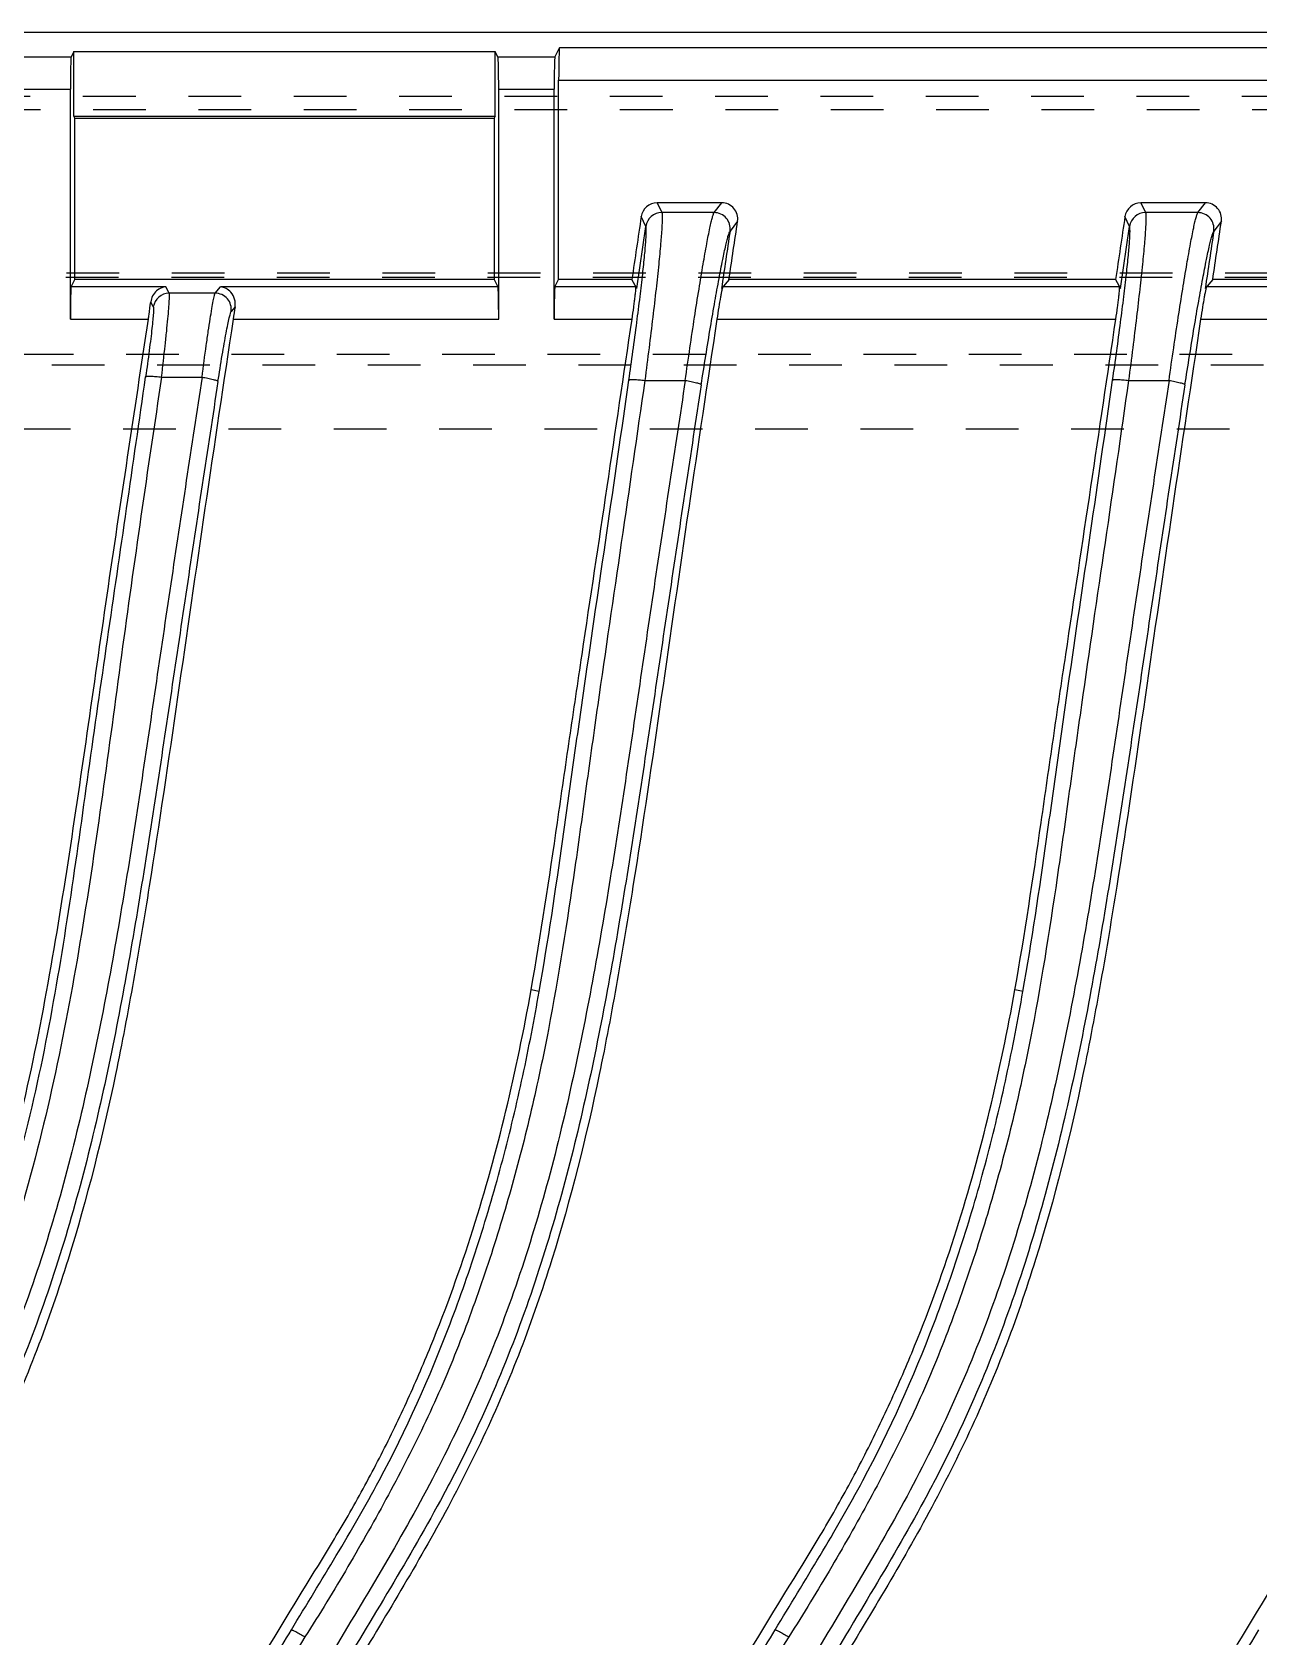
# Model space of a CAD drawing. Header units: millimetres. Extents: x 547 to 3706, y -10485 to 2068.
# Drawn here: x 1226.1 to 1264.14, y 1651.56 to 1701.34 of the extents above; entities that cross this region are included whole.
import ezdxf

# ---------------------------------------------------------------- set-up
doc = ezdxf.new("R2010")
doc.units = ezdxf.units.MM
doc.header["$LTSCALE"] = 16.335
doc.linetypes.add('HIDDEN', pattern=[0.2, 0.1, -0.1])
doc.layers.get('0').update_dxf_attribs({"linetype": 'CONTINUOUS'})
doc.layers.add('DEFAULT_2', color=8, linetype='HIDDEN')

msp = doc.modelspace()

# ---------------------------------------------------------------- linework, layer by layer
at = {"color": 7, "linetype": 'Continuous'}
for p, q in [((1221.848, 1701.337), (1444.607, 1701.337)), ((1242.308, 1700.563), (1242.45, 1700.846)), ((1418.4, 1700.846), (1242.45, 1700.846)), ((1227.308, 1700.563), (1225.542, 1700.563)), ((1227.394, 1700.734), (1227.308, 1700.563)), ((1227.394, 1698.734), (1227.394, 1700.734)), ((1227.394, 1700.734), (1240.456, 1700.734)), ((1240.456, 1698.734), (1240.456, 1700.734)), ((1240.542, 1700.563), (1240.456, 1700.734)), ((1242.308, 1700.563), (1240.542, 1700.563)), ((1242.425, 1693.668), (1242.425, 1699.848)), ((1242.425, 1699.848), (1418.425, 1699.848)), ((1225.566, 1699.565), (1227.284, 1699.565)), ((1227.284, 1692.436), (1227.284, 1699.565)), ((1240.566, 1692.436), (1240.566, 1699.565)), ((1240.566, 1699.565), (1242.284, 1699.565)), ((1242.284, 1692.436), (1242.284, 1699.565)), ((1227.425, 1698.671), (1227.394, 1698.734)), ((1227.394, 1698.734), (1240.456, 1698.734)), ((1227.425, 1693.668), (1227.425, 1698.671)), ((1227.425, 1698.671), (1240.425, 1698.671)), ((1240.456, 1698.734), (1240.425, 1698.671)), ((1240.425, 1698.671), (1240.425, 1693.668)), ((1245.478, 1696.042), (1245.623, 1695.739)), ((1247.481, 1696.042), (1245.478, 1696.042)), ((1247.245, 1695.739), (1247.481, 1696.042)), ((1260.478, 1696.042), (1260.623, 1695.739)), ((1262.481, 1696.042), (1260.478, 1696.042)), ((1262.245, 1695.739), (1262.481, 1696.042)), ((1244.844, 1693.384), (1245.129, 1695.312)), ((1245.129, 1695.312), (1244.984, 1695.616)), ((1247.245, 1695.739), (1245.623, 1695.739)), ((1247.975, 1695.469), (1247.739, 1695.166)), ((1259.844, 1693.384), (1260.129, 1695.312)), ((1260.129, 1695.312), (1259.984, 1695.616)), ((1262.245, 1695.739), (1260.623, 1695.739)), ((1262.975, 1695.469), (1262.739, 1695.166)), ((1227.308, 1693.434), (1227.425, 1693.668)), ((1230.248, 1693.434), (1227.308, 1693.434)), ((1240.425, 1693.668), (1227.425, 1693.668)), ((1230.35, 1693.239), (1230.248, 1693.434)), ((1231.774, 1693.239), (1231.935, 1693.434)), ((1240.542, 1693.434), (1231.935, 1693.434)), ((1240.425, 1693.668), (1240.542, 1693.434)), ((1242.308, 1693.434), (1242.425, 1693.668)), ((1244.817, 1693.434), (1242.308, 1693.434)), ((1244.695, 1693.668), (1242.425, 1693.668)), ((1244.844, 1693.384), (1244.695, 1693.668)), ((1247.707, 1693.668), (1247.474, 1693.385)), ((1259.817, 1693.434), (1247.514, 1693.434)), ((1259.695, 1693.668), (1247.707, 1693.668)), ((1259.695, 1693.668), (1259.844, 1693.384)), ((1262.707, 1693.668), (1262.474, 1693.385)), ((1274.817, 1693.434), (1262.514, 1693.434)), ((1274.695, 1693.668), (1262.707, 1693.668)), ((1229.856, 1692.813), (1229.776, 1692.966)), ((1231.774, 1693.239), (1230.35, 1693.239)), ((1232.391, 1692.815), (1232.268, 1692.666)), ((1227.284, 1692.436), (1229.702, 1692.436)), ((1232.332, 1692.436), (1240.566, 1692.436)), ((1242.284, 1692.436), (1244.702, 1692.436)), ((1247.332, 1692.436), (1259.702, 1692.436)), ((1262.332, 1692.436), (1274.702, 1692.436)), ((1230.111, 1690.636), (1231.366, 1690.636)), ((1245.097, 1690.533), (1246.351, 1690.533)), ((1260.097, 1690.533), (1261.351, 1690.533)), ((1241.824, 1671.582), (1241.571, 1671.629)), ((1256.824, 1671.582), (1256.571, 1671.629))]:
    msp.add_line(p, q, dxfattribs=at)
for centre, radius, start, end in [((1245.478, 1695.543), 0.499, 89.9939, 171.6062), ((1260.478, 1695.543), 0.499, 89.9939, 171.6062), ((1245.624, 1695.237), 0.501, 90.0703, 171.4021), ((1247.244, 1695.237), 0.501, 351.7444, 89.8616), ((1260.624, 1695.237), 0.501, 90.0703, 171.4021), ((1262.244, 1695.237), 0.501, 351.7444, 89.8616), ((1230.351, 1692.738), 0.501, 90.0779, 171.4351), ((1231.773, 1692.738), 0.501, 351.6634, 89.8635), ((1259.05, 1688.446), 27.015, 170.6929, 171.5069)]:
    msp.add_arc(centre, radius, start, end, dxfattribs=at)
for centre, major_axis, ratio, start_param, end_param in [((1242.451, 1699.848), (0, 1), 0.026186, 0.05236, 1.570796), ((1227.31, 1699.565), (0, 1), 0.026186, 0.05236, 1.570796), ((1240.54, 1699.565), (0, 1), 0.026186, -1.570796, -0.05236), ((1242.31, 1699.565), (0, 1), 0.026186, 0.05236, 1.570796), ((6430.795, 921.75), (4124.678, -3238.736), 0.999193, -2.623723, -2.623347), ((-391.329, 1938.228), (1641.435, 228.537), 0.999338, -0.286637, -0.285537), ((6445.795, 921.75), (4124.678, -3238.736), 0.999193, -2.623723, -2.623347), ((-376.329, 1938.228), (1641.435, 228.537), 0.999338, -0.286637, -0.285537), ((1227.31, 1692.436), (0, 1), 0.026186, 0.05236, 1.570796), ((1240.54, 1692.436), (0, 1), 0.026186, -1.570796, -0.05236), ((1242.31, 1692.436), (0, 1), 0.026186, 0.05236, 1.570796)]:
    msp.add_ellipse(centre, major_axis=major_axis, ratio=ratio, start_param=start_param, end_param=end_param, dxfattribs=at)
for points, knots in [([(1247.975, 1695.469), (1247.995, 1695.606), (1247.911, 1695.913), (1247.62, 1696.042), (1247.481, 1696.042)], [0, 0, 0, 0, 0.500032, 1, 1, 1, 1]), ([(1262.975, 1695.469), (1262.995, 1695.606), (1262.911, 1695.913), (1262.62, 1696.042), (1262.481, 1696.042)], [0, 0, 0, 0, 0.500032, 1, 1, 1, 1]), ([(1244.602, 1690.541), (1244.688, 1691.138), (1244.807, 1692.002), (1244.947, 1693.101), (1245.028, 1693.798), (1245.089, 1694.377), (1245.124, 1694.778), (1245.139, 1695.027), (1245.143, 1695.157), (1245.14, 1695.247), (1245.136, 1695.295), (1245.129, 1695.312)], [0, 0, 0, 0, 0.376564, 0.544587, 0.692061, 0.814548, 0.908227, 0.943336, 0.970275, 0.989099, 1, 1, 1, 1]), ([(1245.623, 1695.739), (1245.63, 1695.723), (1245.634, 1695.671), (1245.637, 1695.575), (1245.633, 1695.434), (1245.619, 1695.164), (1245.584, 1694.727), (1245.524, 1694.095), (1245.442, 1693.334), (1245.341, 1692.468), (1245.225, 1691.523), (1245.141, 1690.869), (1245.097, 1690.533)], [0, 0, 0, 0, 0.010152, 0.028743, 0.055653, 0.090648, 0.183937, 0.306539, 0.454492, 0.622305, 0.805589, 1, 1, 1, 1]), ([(1246.351, 1690.533), (1246.398, 1690.869), (1246.492, 1691.523), (1246.634, 1692.468), (1246.771, 1693.334), (1246.896, 1694.095), (1247.008, 1694.728), (1247.093, 1695.165), (1247.152, 1695.435), (1247.187, 1695.576), (1247.216, 1695.672), (1247.234, 1695.723), (1247.245, 1695.739)], [0, 0, 0, 0, 0.192925, 0.375038, 0.542125, 0.689981, 0.812963, 0.906913, 0.942378, 0.969842, 0.989091, 1, 1, 1, 1]), ([(1259.602, 1690.541), (1259.688, 1691.138), (1259.807, 1692.002), (1259.947, 1693.101), (1260.028, 1693.798), (1260.089, 1694.377), (1260.124, 1694.778), (1260.139, 1695.027), (1260.143, 1695.157), (1260.14, 1695.247), (1260.136, 1695.295), (1260.129, 1695.312)], [0, 0, 0, 0, 0.376564, 0.544587, 0.692061, 0.814548, 0.908227, 0.943336, 0.970275, 0.989099, 1, 1, 1, 1]), ([(1260.623, 1695.739), (1260.63, 1695.723), (1260.634, 1695.671), (1260.637, 1695.575), (1260.633, 1695.434), (1260.619, 1695.164), (1260.584, 1694.727), (1260.524, 1694.095), (1260.442, 1693.334), (1260.341, 1692.468), (1260.225, 1691.523), (1260.141, 1690.869), (1260.097, 1690.533)], [0, 0, 0, 0, 0.010152, 0.028743, 0.055653, 0.090648, 0.183937, 0.306539, 0.454492, 0.622305, 0.805589, 1, 1, 1, 1]), ([(1261.351, 1690.533), (1261.398, 1690.869), (1261.492, 1691.523), (1261.634, 1692.468), (1261.771, 1693.334), (1261.896, 1694.095), (1262.008, 1694.728), (1262.093, 1695.165), (1262.152, 1695.435), (1262.187, 1695.576), (1262.216, 1695.672), (1262.234, 1695.723), (1262.245, 1695.739)], [0, 0, 0, 0, 0.192925, 0.375038, 0.542125, 0.689981, 0.812963, 0.906913, 0.942378, 0.969842, 0.989091, 1, 1, 1, 1]), ([(1246.845, 1690.393), (1246.937, 1690.993), (1247.076, 1691.859), (1247.264, 1692.959), (1247.39, 1693.655), (1247.502, 1694.234), (1247.586, 1694.635), (1247.646, 1694.883), (1247.68, 1695.014), (1247.71, 1695.103), (1247.728, 1695.151), (1247.739, 1695.166)], [0, 0, 0, 0, 0.374343, 0.541575, 0.688687, 0.811277, 0.90561, 0.94135, 0.969098, 0.988672, 1, 1, 1, 1]), ([(1261.845, 1690.393), (1261.937, 1690.993), (1262.076, 1691.859), (1262.264, 1692.959), (1262.39, 1693.655), (1262.502, 1694.234), (1262.586, 1694.635), (1262.646, 1694.883), (1262.68, 1695.014), (1262.71, 1695.103), (1262.728, 1695.151), (1262.739, 1695.166)], [0, 0, 0, 0, 0.374343, 0.541575, 0.688687, 0.811277, 0.90561, 0.94135, 0.969098, 0.988672, 1, 1, 1, 1]), ([(1230.248, 1693.434), (1230.143, 1693.426), (1229.911, 1693.326), (1229.792, 1693.095), (1229.776, 1692.966)], [0, 0, 0, 0, 0.447528, 1, 1, 1, 1]), ([(1232.391, 1692.815), (1232.417, 1692.971), (1232.33, 1693.284), (1232.055, 1693.425), (1231.935, 1693.434)], [0, 0, 0, 0, 0.567521, 1, 1, 1, 1]), ([(1244.702, 1692.436), (1244.721, 1692.558), (1244.746, 1692.737), (1244.776, 1692.966), (1244.794, 1693.114), (1244.807, 1693.237), (1244.817, 1693.333), (1244.818, 1693.393), (1244.821, 1693.426), (1244.817, 1693.434)], [0, 0, 0, 0, 0.369648, 0.538944, 0.688584, 0.813541, 0.909073, 0.971911, 1, 1, 1, 1]), ([(1247.515, 1693.434), (1247.508, 1693.426), (1247.501, 1693.394), (1247.484, 1693.333), (1247.466, 1693.237), (1247.432, 1693.058), (1247.386, 1692.788), (1247.35, 1692.559), (1247.332, 1692.436)], [0, 0, 0, 0, 0.029771, 0.093925, 0.190168, 0.315155, 0.632666, 1, 1, 1, 1]), ([(1259.702, 1692.436), (1259.721, 1692.558), (1259.746, 1692.737), (1259.776, 1692.966), (1259.794, 1693.114), (1259.807, 1693.237), (1259.817, 1693.333), (1259.818, 1693.393), (1259.821, 1693.426), (1259.817, 1693.434)], [0, 0, 0, 0, 0.369648, 0.538944, 0.688584, 0.813541, 0.909073, 0.971911, 1, 1, 1, 1]), ([(1262.515, 1693.434), (1262.508, 1693.426), (1262.501, 1693.394), (1262.484, 1693.333), (1262.466, 1693.237), (1262.432, 1693.058), (1262.386, 1692.788), (1262.35, 1692.559), (1262.332, 1692.436)], [0, 0, 0, 0, 0.029771, 0.093925, 0.190168, 0.315155, 0.632666, 1, 1, 1, 1]), ([(1229.856, 1692.813), (1229.86, 1692.807), (1229.861, 1692.786), (1229.863, 1692.747), (1229.861, 1692.689), (1229.855, 1692.576), (1229.839, 1692.394), (1229.812, 1692.13), (1229.774, 1691.813), (1229.711, 1691.311), (1229.656, 1690.916), (1229.617, 1690.644)], [0, 0, 0, 0, 0.009542, 0.027688, 0.054355, 0.089304, 0.182806, 0.305179, 0.452939, 0.621576, 1, 1, 1, 1]), ([(1229.702, 1692.436), (1229.709, 1692.482), (1229.735, 1692.659), (1229.759, 1692.835), (1229.776, 1692.966)], [0, 0, 0, 0, 0.262412, 1, 1, 1, 1]), ([(1230.111, 1690.636), (1230.152, 1690.963), (1230.205, 1691.438), (1230.269, 1692.041), (1230.306, 1692.421), (1230.334, 1692.737), (1230.349, 1692.955), (1230.355, 1693.09), (1230.357, 1693.159), (1230.356, 1693.206), (1230.354, 1693.231), (1230.35, 1693.239)], [0, 0, 0, 0, 0.378693, 0.547342, 0.695079, 0.817458, 0.910847, 0.945646, 0.972175, 0.990303, 1, 1, 1, 1]), ([(1231.366, 1690.636), (1231.41, 1690.964), (1231.472, 1691.439), (1231.558, 1692.041), (1231.616, 1692.422), (1231.666, 1692.737), (1231.71, 1692.978), (1231.739, 1693.13), (1231.76, 1693.207), (1231.769, 1693.232), (1231.774, 1693.239)], [0, 0, 0, 0, 0.376827, 0.544792, 0.692176, 0.814659, 0.908595, 0.970868, 0.989608, 1, 1, 1, 1]), ([(1232.332, 1692.436), (1232.039, 1690.481), (1231.451, 1686.574), (1230.611, 1680.706), (1229.897, 1675.817), (1229.251, 1671.918), (1228.52, 1668.035), (1227.561, 1664.194), (1226.277, 1660.454), (1225.11, 1657.725), (1223.752, 1655.089), (1222.259, 1652.526), (1220.714, 1649.997), (1219.512, 1647.835), (1218.694, 1646.035), (1218.15, 1644.654), (1217.684, 1643.246), (1217.284, 1641.818), (1216.92, 1640.382), (1216.437, 1638.465), (1215.825, 1636.072), (1215.143, 1633.188), (1214.528, 1630.288), (1213.982, 1627.374), (1213.325, 1623.477), (1212.641, 1618.584), (1211.863, 1610.718), (1211.629, 1604.788), (1211.629, 1600.837)], [0, 0, 0, 0, 0.062498, 0.124996, 0.187494, 0.218743, 0.249995, 0.31248, 0.343738, 0.374989, 0.406246, 0.437493, 0.468754, 0.500001, 0.515642, 0.531281, 0.546906, 0.56253, 0.578163, 0.593794, 0.625041, 0.656289, 0.68754, 0.718789, 0.750039, 0.812535, 0.875032, 1, 1, 1, 1]), ([(1222.631, 1658.65), (1223.237, 1659.961), (1224.324, 1662.641), (1225.578, 1666.793), (1226.48, 1671.032), (1227.418, 1676.728), (1228.401, 1683.877), (1229.278, 1689.581), (1229.702, 1692.436)], [0, 0, 0, 0, 0.125044, 0.250108, 0.375097, 0.500141, 0.750061, 1, 1, 1, 1]), ([(1247.332, 1692.436), (1247.039, 1690.481), (1246.451, 1686.574), (1245.611, 1680.706), (1244.897, 1675.817), (1244.251, 1671.918), (1243.52, 1668.035), (1242.561, 1664.194), (1241.277, 1660.454), (1240.11, 1657.725), (1238.752, 1655.089), (1237.259, 1652.526), (1235.714, 1649.997), (1234.512, 1647.835), (1233.694, 1646.035), (1233.15, 1644.654), (1232.684, 1643.246), (1232.284, 1641.818), (1231.92, 1640.382), (1231.437, 1638.465), (1230.825, 1636.072), (1230.143, 1633.188), (1229.528, 1630.288), (1228.982, 1627.374), (1228.325, 1623.477), (1227.641, 1618.584), (1226.863, 1610.718), (1226.629, 1604.788), (1226.629, 1600.837)], [0, 0, 0, 0, 0.062498, 0.124996, 0.187494, 0.218743, 0.249995, 0.31248, 0.343738, 0.374989, 0.406246, 0.437493, 0.468754, 0.500001, 0.515642, 0.531281, 0.546906, 0.56253, 0.578163, 0.593794, 0.625041, 0.656289, 0.68754, 0.718789, 0.750039, 0.812535, 0.875032, 1, 1, 1, 1]), ([(1231.861, 1690.496), (1231.903, 1690.77), (1231.966, 1691.165), (1232.052, 1691.666), (1232.109, 1691.983), (1232.16, 1692.247), (1232.204, 1692.448), (1232.234, 1692.575), (1232.255, 1692.639), (1232.263, 1692.66), (1232.268, 1692.666)], [0, 0, 0, 0, 0.375756, 0.543441, 0.690743, 0.813305, 0.907609, 0.970555, 0.989545, 1, 1, 1, 1]), ([(1241.571, 1671.629), (1241.878, 1673.355), (1242.262, 1675.958), (1242.762, 1679.429), (1243.279, 1682.897), (1243.932, 1687.232), (1244.445, 1690.701), (1244.702, 1692.436)], [0, 0, 0, 0, 0.249993, 0.375007, 0.500007, 0.75, 1, 1, 1, 1]), ([(1262.332, 1692.436), (1262.039, 1690.481), (1261.451, 1686.574), (1260.611, 1680.706), (1259.897, 1675.817), (1259.251, 1671.918), (1258.52, 1668.035), (1257.561, 1664.194), (1256.277, 1660.454), (1255.11, 1657.725), (1253.752, 1655.089), (1252.259, 1652.526), (1250.714, 1649.997), (1249.512, 1647.835), (1248.694, 1646.035), (1248.15, 1644.654), (1247.684, 1643.246), (1247.284, 1641.818), (1246.92, 1640.382), (1246.437, 1638.465), (1245.825, 1636.072), (1245.143, 1633.188), (1244.528, 1630.288), (1243.982, 1627.374), (1243.325, 1623.477), (1242.641, 1618.584), (1241.863, 1610.718), (1241.629, 1604.788), (1241.629, 1600.837)], [0, 0, 0, 0, 0.062498, 0.124996, 0.187494, 0.218743, 0.249995, 0.31248, 0.343738, 0.374989, 0.406246, 0.437493, 0.468754, 0.500001, 0.515642, 0.531281, 0.546906, 0.56253, 0.578163, 0.593794, 0.625041, 0.656289, 0.68754, 0.718789, 0.750039, 0.812535, 0.875032, 1, 1, 1, 1]), ([(1256.571, 1671.629), (1256.878, 1673.355), (1257.262, 1675.958), (1257.762, 1679.429), (1258.279, 1682.897), (1258.932, 1687.232), (1259.445, 1690.701), (1259.702, 1692.436)], [0, 0, 0, 0, 0.249993, 0.375007, 0.500007, 0.75, 1, 1, 1, 1]), ([(1277.332, 1692.436), (1276.953, 1689.904), (1276.194, 1684.84), (1275.301, 1678.503), (1274.517, 1673.443), (1273.845, 1669.661), (1273.008, 1665.911), (1271.926, 1662.222), (1270.784, 1659.228), (1269.698, 1656.908), (1268.802, 1655.208), (1267.85, 1653.539), (1266.531, 1651.345), (1265.209, 1649.15), (1264.059, 1646.859), (1263.299, 1645.093), (1262.669, 1643.277), (1262.16, 1641.424), (1261.709, 1639.557), (1261.248, 1637.692), (1260.777, 1635.831), (1260.475, 1634.587), (1260.331, 1633.964)], [0, 0, 0, 0, 0.124977, 0.249955, 0.312443, 0.374938, 0.437428, 0.49993, 0.562445, 0.593689, 0.624938, 0.656201, 0.687456, 0.749941, 0.781233, 0.812513, 0.843744, 0.874981, 0.906257, 0.937521, 0.968763, 1, 1, 1, 1]), ([(1231.366, 1690.636), (1231.043, 1688.497), (1230.552, 1685.29), (1229.921, 1681.008), (1229.293, 1676.722), (1228.609, 1672.44), (1227.734, 1668.19), (1226.677, 1663.978), (1225.224, 1659.865), (1223.287, 1655.971), (1221.654, 1653.145), (1219.955, 1650.359), (1218.648, 1647.97), (1217.745, 1645.989), (1216.967, 1643.954), (1216.521, 1642.378), (1216.279, 1641.317)], [0, 0, 0, 0, 0.124546, 0.186871, 0.249231, 0.374051, 0.436522, 0.499029, 0.624077, 0.686678, 0.749307, 0.81194, 0.874623, 0.905955, 0.937304, 1, 1, 1, 1]), ([(1231.861, 1690.496), (1231.532, 1688.365), (1230.89, 1684.098), (1229.942, 1677.69), (1228.935, 1671.284), (1227.775, 1665.993), (1226.482, 1661.85), (1225.485, 1659.312), (1224.561, 1657.321), (1223.54, 1655.354), (1222.141, 1652.958), (1220.703, 1650.592), (1219.616, 1648.682), (1218.862, 1647.242), (1218.202, 1645.771), (1217.466, 1643.756), (1217.036, 1642.203), (1216.766, 1641.162)], [0, 0, 0, 0, 0.124103, 0.248416, 0.372888, 0.497345, 0.559744, 0.622526, 0.65418, 0.686032, 0.750063, 0.813848, 0.845384, 0.876558, 0.907383, 0.938085, 1, 1, 1, 1]), ([(1230.111, 1690.636), (1229.896, 1689.199), (1229.467, 1686.325), (1228.662, 1680.565), (1227.915, 1674.791), (1226.862, 1669.059), (1225.813, 1664.808), (1224.384, 1660.662), (1223.179, 1657.998), (1222.526, 1656.692)], [0, 0, 0, 0, 0.124656, 0.249405, 0.49918, 0.624228, 0.749397, 0.874644, 1, 1, 1, 1]), ([(1222.904, 1658.522), (1223.476, 1659.765), (1224.499, 1662.311), (1225.715, 1666.241), (1226.616, 1670.256), (1227.284, 1674.317), (1227.846, 1678.399), (1228.431, 1682.482), (1229.03, 1686.563), (1229.422, 1689.284), (1229.617, 1690.644)], [0, 0, 0, 0, 0.124627, 0.249558, 0.374294, 0.499107, 0.624313, 0.749631, 0.874871, 1, 1, 1, 1]), ([(1229.617, 1690.644), (1229.619, 1690.649), (1229.636, 1690.656), (1229.686, 1690.666), (1229.79, 1690.667), (1229.939, 1690.657), (1230.052, 1690.644), (1230.111, 1690.636)], [0, 0, 0, 0, 0.033088, 0.096105, 0.31591, 0.642188, 1, 1, 1, 1]), ([(1246.351, 1690.533), (1246.028, 1688.397), (1245.537, 1685.193), (1244.908, 1680.916), (1244.28, 1676.634), (1243.594, 1672.357), (1242.717, 1668.113), (1241.655, 1663.908), (1240.197, 1659.802), (1238.256, 1655.915), (1236.623, 1653.093), (1234.926, 1650.311), (1233.624, 1647.923), (1232.725, 1645.941), (1231.951, 1643.908), (1231.508, 1642.334), (1231.268, 1641.273)], [0, 0, 0, 0, 0.124547, 0.186873, 0.249232, 0.374053, 0.436524, 0.499032, 0.624079, 0.686681, 0.749309, 0.811942, 0.874624, 0.905956, 0.937305, 1, 1, 1, 1]), ([(1231.366, 1690.636), (1231.427, 1690.626), (1231.544, 1690.605), (1231.695, 1690.571), (1231.799, 1690.539), (1231.846, 1690.514), (1231.86, 1690.502), (1231.861, 1690.496)], [0, 0, 0, 0, 0.355041, 0.682443, 0.903736, 0.967093, 1, 1, 1, 1]), ([(1246.845, 1690.393), (1246.517, 1688.265), (1245.876, 1684.002), (1244.929, 1677.601), (1243.921, 1671.203), (1242.756, 1665.919), (1241.458, 1661.783), (1240.458, 1659.249), (1239.531, 1657.262), (1238.509, 1655.298), (1237.109, 1652.905), (1235.673, 1650.543), (1234.59, 1648.634), (1233.839, 1647.195), (1233.184, 1645.725), (1232.455, 1643.709), (1232.024, 1642.158), (1231.754, 1641.118)], [0, 0, 0, 0, 0.124102, 0.248415, 0.372883, 0.49734, 0.559746, 0.622538, 0.654199, 0.686056, 0.750091, 0.813864, 0.84539, 0.87655, 0.90737, 0.938082, 1, 1, 1, 1]), ([(1245.097, 1690.533), (1244.856, 1688.856), (1244.37, 1685.501), (1243.751, 1681.308), (1243.281, 1677.948), (1242.817, 1674.584), (1242.296, 1671.225), (1241.595, 1667.899), (1240.96, 1665.427), (1240.206, 1662.988), (1239.342, 1660.584), (1238.331, 1658.236), (1237.159, 1655.964), (1235.904, 1653.737), (1235.018, 1652.281), (1234.559, 1651.563)], [0, 0, 0, 0, 0.12462, 0.249353, 0.311759, 0.374191, 0.499128, 0.561647, 0.624186, 0.68676, 0.749379, 0.811989, 0.874638, 0.937324, 1, 1, 1, 1]), ([(1241.821, 1671.583), (1242.098, 1673.153), (1242.45, 1675.521), (1242.887, 1678.683), (1243.339, 1681.848), (1243.919, 1685.799), (1244.375, 1688.961), (1244.603, 1690.541)], [0, 0, 0, 0, 0.249623, 0.374726, 0.499874, 0.75007, 1, 1, 1, 1]), ([(1244.602, 1690.541), (1244.605, 1690.546), (1244.62, 1690.554), (1244.67, 1690.563), (1244.774, 1690.564), (1244.925, 1690.554), (1245.038, 1690.541), (1245.097, 1690.533)], [0, 0, 0, 0, 0.031669, 0.092664, 0.316232, 0.644184, 1, 1, 1, 1]), ([(1261.351, 1690.533), (1261.028, 1688.397), (1260.537, 1685.193), (1259.908, 1680.916), (1259.28, 1676.634), (1258.594, 1672.357), (1257.717, 1668.113), (1256.655, 1663.908), (1255.197, 1659.802), (1253.256, 1655.915), (1251.623, 1653.093), (1249.926, 1650.311), (1248.624, 1647.923), (1247.725, 1645.941), (1246.951, 1643.908), (1246.508, 1642.334), (1246.268, 1641.273)], [0, 0, 0, 0, 0.124547, 0.186873, 0.249232, 0.374053, 0.436524, 0.499032, 0.624079, 0.686681, 0.749309, 0.811942, 0.874624, 0.905956, 0.937305, 1, 1, 1, 1]), ([(1246.351, 1690.533), (1246.411, 1690.524), (1246.528, 1690.503), (1246.68, 1690.468), (1246.784, 1690.436), (1246.831, 1690.411), (1246.844, 1690.399), (1246.845, 1690.393)], [0, 0, 0, 0, 0.352727, 0.682088, 0.907501, 0.96861, 1, 1, 1, 1]), ([(1261.845, 1690.393), (1261.517, 1688.265), (1260.876, 1684.002), (1259.929, 1677.601), (1258.921, 1671.203), (1257.756, 1665.919), (1256.458, 1661.783), (1255.458, 1659.249), (1254.531, 1657.262), (1253.509, 1655.298), (1252.109, 1652.905), (1250.673, 1650.543), (1249.59, 1648.634), (1248.839, 1647.195), (1248.184, 1645.725), (1247.455, 1643.709), (1247.024, 1642.158), (1246.754, 1641.118)], [0, 0, 0, 0, 0.124102, 0.248415, 0.372883, 0.49734, 0.559746, 0.622538, 0.654199, 0.686056, 0.750091, 0.813864, 0.84539, 0.87655, 0.90737, 0.938082, 1, 1, 1, 1]), ([(1260.097, 1690.533), (1259.856, 1688.856), (1259.37, 1685.501), (1258.751, 1681.308), (1258.281, 1677.948), (1257.817, 1674.584), (1257.296, 1671.225), (1256.595, 1667.899), (1255.96, 1665.427), (1255.206, 1662.988), (1254.342, 1660.584), (1253.331, 1658.236), (1252.159, 1655.964), (1250.904, 1653.737), (1250.018, 1652.281), (1249.559, 1651.563)], [0, 0, 0, 0, 0.12462, 0.249353, 0.311759, 0.374191, 0.499128, 0.561647, 0.624186, 0.68676, 0.749379, 0.811989, 0.874638, 0.937324, 1, 1, 1, 1]), ([(1256.821, 1671.583), (1257.098, 1673.153), (1257.45, 1675.521), (1257.887, 1678.683), (1258.339, 1681.848), (1258.919, 1685.799), (1259.375, 1688.961), (1259.603, 1690.541)], [0, 0, 0, 0, 0.249623, 0.374726, 0.499874, 0.75007, 1, 1, 1, 1]), ([(1259.602, 1690.541), (1259.605, 1690.546), (1259.62, 1690.554), (1259.67, 1690.563), (1259.774, 1690.564), (1259.925, 1690.554), (1260.038, 1690.541), (1260.097, 1690.533)], [0, 0, 0, 0, 0.031669, 0.092664, 0.316232, 0.644184, 1, 1, 1, 1]), ([(1276.351, 1690.533), (1276.028, 1688.393), (1275.536, 1685.184), (1274.905, 1680.899), (1274.276, 1676.61), (1273.416, 1671.255), (1272.004, 1664.89), (1270.175, 1659.752), (1268.226, 1655.86), (1266.589, 1653.036), (1264.889, 1650.248), (1263.59, 1647.853), (1262.694, 1645.866), (1261.924, 1643.827), (1261.483, 1642.249), (1261.245, 1641.186)], [0, 0, 0, 0, 0.12455, 0.186878, 0.249239, 0.374064, 0.499016, 0.624068, 0.686671, 0.749303, 0.811937, 0.87462, 0.905954, 0.937304, 1, 1, 1, 1]), ([(1261.351, 1690.533), (1261.411, 1690.524), (1261.528, 1690.503), (1261.68, 1690.468), (1261.784, 1690.436), (1261.831, 1690.411), (1261.844, 1690.399), (1261.845, 1690.393)], [0, 0, 0, 0, 0.352727, 0.682088, 0.907501, 0.96861, 1, 1, 1, 1]), ([(1276.845, 1690.393), (1276.515, 1688.257), (1275.872, 1683.978), (1274.922, 1677.553), (1273.909, 1671.132), (1272.734, 1665.832), (1271.424, 1661.688), (1270.416, 1659.152), (1269.483, 1657.165), (1268.456, 1655.204), (1267.054, 1652.815), (1265.62, 1650.453), (1264.541, 1648.545), (1263.795, 1647.106), (1263.147, 1645.635), (1262.427, 1643.62), (1262, 1642.071), (1261.732, 1641.032)], [0, 0, 0, 0, 0.124351, 0.248926, 0.373664, 0.498296, 0.560736, 0.623514, 0.655143, 0.686952, 0.750851, 0.814459, 0.845891, 0.876947, 0.907663, 0.938278, 1, 1, 1, 1]), ([(1230.081, 1643.444), (1230.431, 1644.672), (1231.048, 1646.49), (1232.085, 1648.824), (1233.285, 1651.078), (1234.648, 1653.234), (1235.966, 1655.419), (1236.88, 1657.102), (1237.716, 1658.826), (1238.729, 1661.171), (1239.811, 1664.178), (1240.829, 1667.872), (1241.347, 1670.373), (1241.571, 1671.629)], [0, 0, 0, 0, 0.125074, 0.187592, 0.249997, 0.374912, 0.437404, 0.499896, 0.562415, 0.624958, 0.750021, 0.875038, 1, 1, 1, 1]), ([(1234.138, 1651.781), (1235.061, 1653.318), (1236.962, 1656.343), (1238.791, 1660.427), (1239.961, 1663.789), (1240.711, 1666.357), (1241.332, 1668.957), (1241.667, 1670.706), (1241.821, 1671.583)], [0, 0, 0, 0, 0.251321, 0.500274, 0.625315, 0.750375, 0.875228, 1, 1, 1, 1]), ([(1245.081, 1643.444), (1245.431, 1644.672), (1246.048, 1646.49), (1247.085, 1648.824), (1248.285, 1651.078), (1249.648, 1653.234), (1250.966, 1655.419), (1251.88, 1657.102), (1252.716, 1658.826), (1253.729, 1661.171), (1254.811, 1664.178), (1255.829, 1667.872), (1256.347, 1670.373), (1256.571, 1671.629)], [0, 0, 0, 0, 0.125074, 0.187592, 0.249997, 0.374912, 0.437404, 0.499896, 0.562415, 0.624958, 0.750021, 0.875038, 1, 1, 1, 1]), ([(1249.138, 1651.781), (1250.061, 1653.318), (1251.962, 1656.343), (1253.791, 1660.427), (1254.961, 1663.789), (1255.711, 1666.357), (1256.332, 1668.957), (1256.667, 1670.706), (1256.821, 1671.583)], [0, 0, 0, 0, 0.251321, 0.500274, 0.625315, 0.750375, 0.875228, 1, 1, 1, 1]), ([(1260.081, 1643.444), (1260.431, 1644.672), (1261.048, 1646.49), (1262.085, 1648.824), (1263.285, 1651.078), (1264.648, 1653.234), (1265.966, 1655.419), (1266.88, 1657.102), (1267.716, 1658.826), (1268.729, 1661.171), (1269.811, 1664.178), (1270.829, 1667.872), (1271.347, 1670.373), (1271.571, 1671.629)], [0, 0, 0, 0, 0.125074, 0.187592, 0.249997, 0.374912, 0.437404, 0.499896, 0.562415, 0.624958, 0.750021, 0.875038, 1, 1, 1, 1]), ([(1234.559, 1651.563), (1233.977, 1650.648), (1232.903, 1648.758), (1231.633, 1645.757), (1230.826, 1643.166), (1230.265, 1641.072), (1229.724, 1638.971), (1229.072, 1636.339), (1228.101, 1632.109), (1226.664, 1624.647), (1225.277, 1613.868), (1224.909, 1605.179), (1224.91, 1600.837)], [0, 0, 0, 0, 0.062452, 0.1249, 0.18735, 0.218582, 0.249818, 0.312289, 0.374776, 0.499779, 0.749846, 1, 1, 1, 1]), ([(1230.4, 1643.349), (1230.61, 1644.087), (1230.942, 1645.191), (1231.467, 1646.639), (1232.07, 1648.063), (1232.955, 1649.785), (1233.74, 1651.119), (1234.138, 1651.782)], [0, 0, 0, 0, 0.248466, 0.373401, 0.498675, 0.749438, 1, 1, 1, 1]), ([(1234.139, 1651.782), (1234.142, 1651.784), (1234.157, 1651.779), (1234.183, 1651.77), (1234.223, 1651.751), (1234.3, 1651.713), (1234.414, 1651.65), (1234.51, 1651.595), (1234.56, 1651.565)], [0, 0, 0, 0, 0.027259, 0.087125, 0.179742, 0.304516, 0.633482, 1, 1, 1, 1]), ([(1249.559, 1651.563), (1248.977, 1650.648), (1247.903, 1648.758), (1246.633, 1645.757), (1245.826, 1643.166), (1245.265, 1641.072), (1244.724, 1638.971), (1244.072, 1636.339), (1243.101, 1632.109), (1241.664, 1624.647), (1240.277, 1613.868), (1239.909, 1605.179), (1239.91, 1600.837)], [0, 0, 0, 0, 0.062452, 0.1249, 0.18735, 0.218582, 0.249818, 0.312289, 0.374776, 0.499779, 0.749846, 1, 1, 1, 1]), ([(1245.4, 1643.349), (1245.61, 1644.087), (1245.942, 1645.191), (1246.467, 1646.639), (1247.07, 1648.063), (1247.955, 1649.785), (1248.74, 1651.119), (1249.138, 1651.782)], [0, 0, 0, 0, 0.248466, 0.373401, 0.498675, 0.749438, 1, 1, 1, 1]), ([(1249.139, 1651.782), (1249.142, 1651.784), (1249.157, 1651.779), (1249.183, 1651.77), (1249.223, 1651.751), (1249.3, 1651.713), (1249.414, 1651.65), (1249.51, 1651.595), (1249.56, 1651.565)], [0, 0, 0, 0, 0.027259, 0.087125, 0.179742, 0.304516, 0.633482, 1, 1, 1, 1]), ([(1260.4, 1643.349), (1260.61, 1644.087), (1260.942, 1645.191), (1261.467, 1646.639), (1262.07, 1648.063), (1262.955, 1649.785), (1263.74, 1651.119), (1264.138, 1651.782)], [0, 0, 0, 0, 0.248466, 0.373401, 0.498675, 0.749438, 1, 1, 1, 1])]:
    msp.add_open_spline(points, degree=3, knots=knots, dxfattribs=at)
for points in [[(1247.739, 1695.166), (1247.651, 1694.572), (1247.562, 1693.978), (1247.474, 1693.385)], [(1262.739, 1695.166), (1262.651, 1694.572), (1262.562, 1693.978), (1262.474, 1693.385)]]:
    msp.add_open_spline(points, degree=3, dxfattribs=at)
at = {"layer": 'DEFAULT_2', "color": 8, "linetype": 'HIDDEN'}
for p, q in [((1444.931, 1699.337), (1221.523, 1699.337)), ((1221.458, 1698.933), (1444.997, 1698.933)), ((1220.625, 1693.873), (1445.829, 1693.873)), ((1220.614, 1693.737), (1445.84, 1693.737)), ((1446.265, 1691.337), (1220.225, 1691.337)), ((1220.173, 1691.017), (1446.174, 1691.017)), ((1446.174, 1689.019), (1220.173, 1689.019))]:
    msp.add_line(p, q, dxfattribs=at)

doc.saveas('drawing.dxf')
